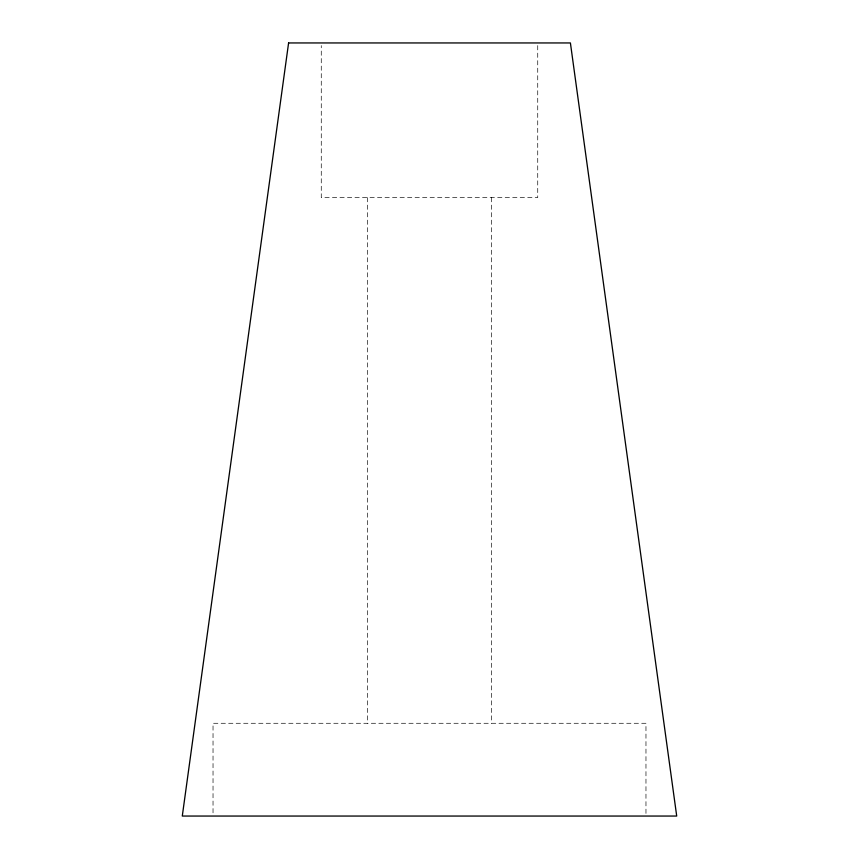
<?xml version="1.0" encoding="UTF-8"?>
<svg xmlns="http://www.w3.org/2000/svg" width="859" height="859" viewBox="0 0 859 859"><rect width="100%" height="100%" fill="white"/><g stroke="black" fill="none" stroke-linecap="round" stroke-linejoin="round"><path stroke-width="0.64" stroke-dasharray="4.29 3.22" d="M645.968 813.398L645.968 723.278L213.032 723.278L213.032 813.398M537.734 45.613L537.734 197.57L321.266 197.57L321.266 45.613M491.348 197.57L491.348 723.278M367.652 197.57L367.652 723.278"/><path stroke-width="1.29" d="M288.592 42.95L182.291 816.05L676.709 816.05L570.408 42.95L288.592 42.95"/></g></svg>
